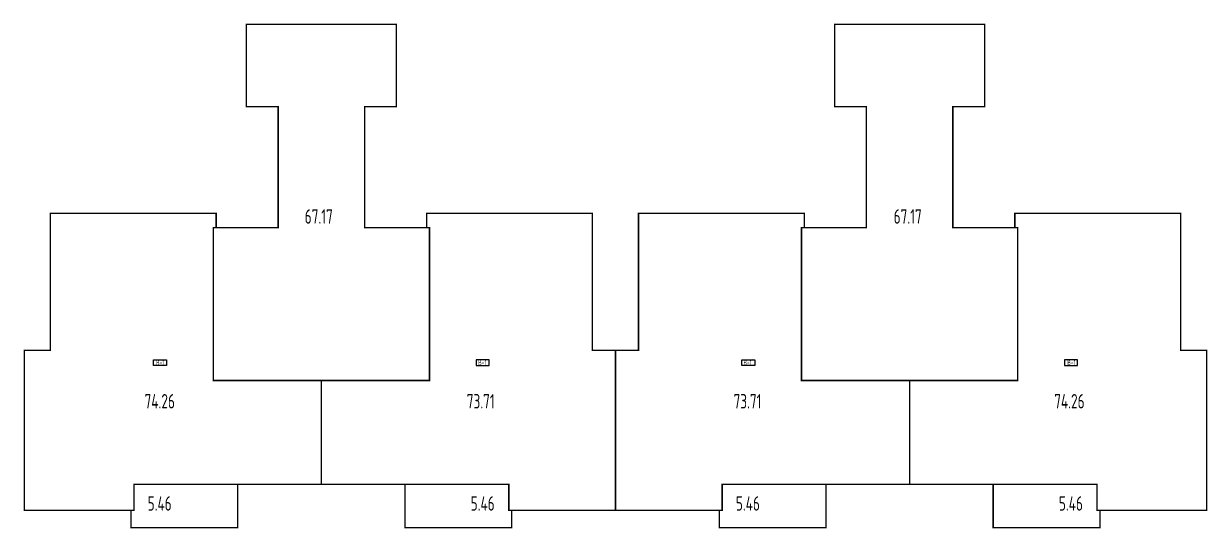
# Model space of a CAD drawing. Extents: x -624355 to 2378000, y 0 to 1700000.
# Drawn here: x 282120 to 323170, y 685000 to 702500 of the extents above; entities that cross this region are included whole.
import ezdxf

# ---------------------------------------------------------------- set-up
doc = ezdxf.new("R2010")
doc.units = 0
doc.header["$LTSCALE"] = 1000
doc.header["$MEASUREMENT"] = 0
for name, color, linetype, plot in [('X-Area-住宅公摊', 172, 'CONTINUOUS', False), ('X-Area-住宅套内', 212, 'CONTINUOUS', False), ('X-Area-住宅套内H', 223, 'CONTINUOUS', False), ('X-Area-户型编号', 212, 'CONTINUOUS', False)]:
    doc.layers.add(name, color=color, linetype=linetype, plot=plot)
doc.styles.add('TH-STYLE3', font='TSSDENG.shx', dxfattribs={"width": 0.7, "bigfont": 'TSSDCHN.shx'})

msp = doc.modelspace()

# ---------------------------------------------------------------- linework, layer by layer
at = {"layer": 'X-Area-住宅公摊', "const_width": 50}
for points in [[(289845, 702475), (289845, 699625), (290945, 699625), (290945, 695425), (288695, 695425), (288695, 690125), (296195, 690125), (296195, 695425), (293945, 695425), (293945, 699625), (295045, 699625), (295045, 702475)], [(315445, 702475), (315445, 699625), (314345, 699625), (314345, 695425), (316595, 695425), (316595, 690125), (309095, 690125), (309095, 695425), (311345, 695425), (311345, 699625), (310245, 699625), (310245, 702475)]]:
    msp.add_lwpolyline(points, close=True, dxfattribs=at)
at = {"layer": 'X-Area-住宅套内', "const_width": 50}
for points in [[(288795, 695425), (288795, 695925), (283045, 695925), (283045, 691175), (282145, 691175), (282145, 685625), (285945, 685625), (285945, 686525), (292445, 686525), (292445, 690125), (288695, 690125), (288695, 695425)], [(296095, 695425), (296095, 695925), (301845, 695925), (301845, 691175), (302645, 691175), (302645, 685625), (298945, 685625), (298945, 686525), (292445, 686525), (292445, 690125), (296195, 690125), (296195, 695425)], [(309195, 695425), (309195, 695925), (303445, 695925), (303445, 691175), (302645, 691175), (302645, 685625), (306345, 685625), (306345, 686525), (312845, 686525), (312845, 690125), (309095, 690125), (309095, 695425)], [(316495, 695425), (316495, 695925), (322245, 695925), (322245, 691175), (323145, 691175), (323145, 685625), (319345, 685625), (319345, 686525), (312845, 686525), (312845, 690125), (316595, 690125), (316595, 695425)]]:
    msp.add_lwpolyline(points, close=True, dxfattribs=at)
at = {"layer": 'X-Area-住宅套内H', "const_width": 50}
for points in [[(285845, 685625), (285845, 685025), (289545, 685025), (289545, 686525), (285945, 686525), (285945, 685625)], [(299045, 685625), (299045, 685025), (295345, 685025), (295345, 686525), (298945, 686525), (298945, 685625)], [(306245, 685625), (306245, 685025), (309945, 685025), (309945, 686525), (306345, 686525), (306345, 685625)], [(319445, 685625), (319445, 685025), (315745, 685025), (315745, 686525), (319345, 686525), (319345, 685625)]]:
    msp.add_lwpolyline(points, close=True, dxfattribs=at)
at = {"layer": 'X-Area-户型编号'}
for points in [[(286627, 690845), (287077, 690845), (287077, 690645), (286627, 690645)], [(298264, 690845), (297814, 690845), (297814, 690645), (298264, 690645)], [(307027, 690845), (307477, 690845), (307477, 690645), (307027, 690645)], [(318664, 690845), (318214, 690845), (318214, 690645), (318664, 690645)]]:
    msp.add_lwpolyline(points, close=True, dxfattribs=at)

# ---------------------------------------------------------------- texts
at = {"layer": 'X-Area-户型编号', "style": 'TH-STYLE3', "width": 0.7}
for s, height, p in [('67.17', 500, (291868, 695564)), ('67.17', 500, (312292, 695564)), ("B-1'", 175, (297884, 690662)), ("B-1'", 175, (307082, 690662)), ('B-1', 175, (286713, 690662)), ('B-1', 175, (318315, 690662)), ('74.26', 500, (286313, 689156)), ('73.71', 500, (297488, 689156)), ('73.71', 500, (306740, 689156)), ('74.26', 500, (317861, 689156)), ('5.46', 500, (286420, 685612)), ('5.46', 500, (297622, 685612)), ('5.46', 500, (306820, 685612)), ('5.46', 500, (318022, 685612))]:
    msp.add_text(s, height=height, dxfattribs=at).set_placement(p)

doc.saveas('drawing.dxf')
